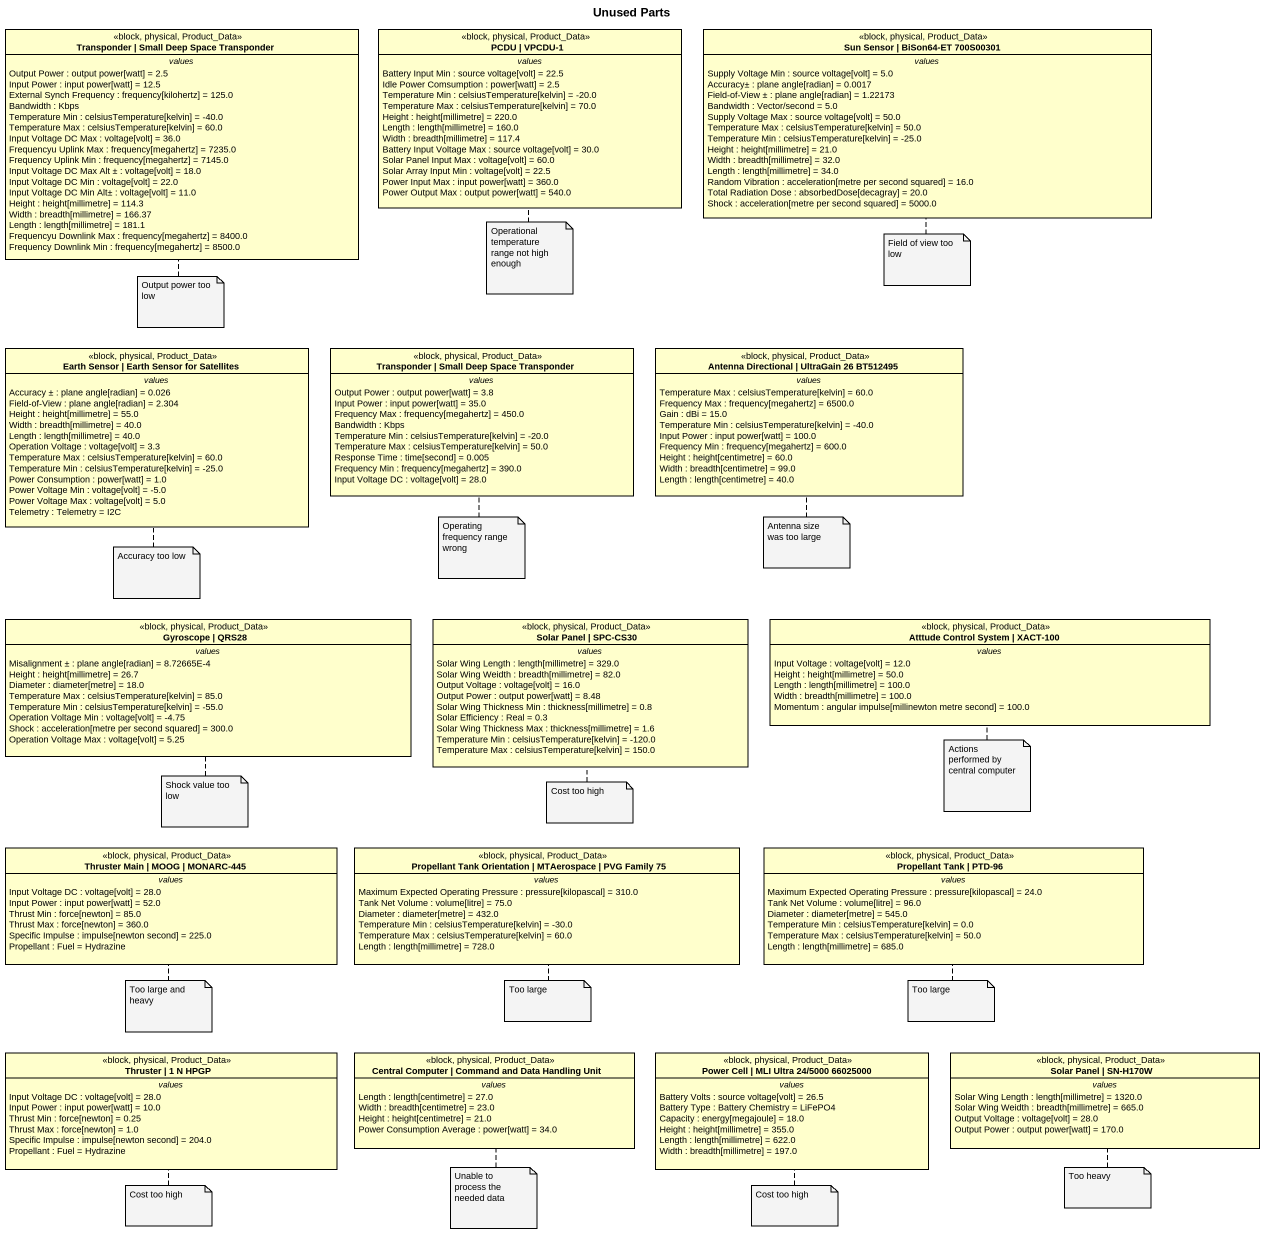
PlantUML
@startuml
title Unused Parts
hide circle
hide empty members
class "Transponder | Small Deep Space Transponder" as Transponder_Small_Deep <<block, physical, Product_Data>> {
  -- values --
  Output Power : output power[watt] = 2.5
  Input Power : input power[watt] = 12.5
  External Synch Frequency : frequency[kilohertz] = 125.0
  Bandwidth : Kbps
  Temperature Min : celsiusTemperature[kelvin] = -40.0
  Temperature Max : celsiusTemperature[kelvin] = 60.0
  Input Voltage DC Max : voltage[volt] = 36.0
  Frequencyu Uplink Max : frequency[megahertz] = 7235.0
  Frequency Uplink Min : frequency[megahertz] = 7145.0
  Input Voltage DC Max Alt ± : voltage[volt] = 18.0
  Input Voltage DC Min : voltage[volt] = 22.0
  Input Voltage DC Min Alt± : voltage[volt] = 11.0
  Height : height[millimetre] = 114.3
  Width : breadth[millimetre] = 166.37
  Length : length[millimetre] = 181.1
  Frequencyu Downlink Max : frequency[megahertz] = 8400.0
  Frequency Downlink Min : frequency[megahertz] = 8500.0
}
class "PCDU | VPCDU-1" as PCDU_VPCDU_1 <<block, physical, Product_Data>> {
  -- values --
  Battery Input Min : source voltage[volt] = 22.5
  Idle Power Comsumption : power[watt] = 2.5
  Temperature Min : celsiusTemperature[kelvin] = -20.0
  Temperature Max : celsiusTemperature[kelvin] = 70.0
  Height : height[millimetre] = 220.0
  Length : length[millimetre] = 160.0
  Width : breadth[millimetre] = 117.4
  Battery Input Voltage Max : source voltage[volt] = 30.0
  Solar Panel Input Max : voltage[volt] = 60.0
  Solar Array Input Min : voltage[volt] = 22.5
  Power Input Max : input power[watt] = 360.0
  Power Output Max : output power[watt] = 540.0
}
class "Sun Sensor | BiSon64-ET 700S00301" as Sun_Sensor_BiSon64_ET <<block, physical, Product_Data>> {
  -- values --
  Supply Voltage Min : source voltage[volt] = 5.0
  Accuracy± : plane angle[radian] = 0.0017
  Field-of-View ± : plane angle[radian] = 1.22173
  Bandwidth : Vector/second = 5.0
  Supply Voltage Max : source voltage[volt] = 50.0
  Temperature Max : celsiusTemperature[kelvin] = 50.0
  Temperature Min : celsiusTemperature[kelvin] = -25.0
  Height : height[millimetre] = 21.0
  Width : breadth[millimetre] = 32.0
  Length : length[millimetre] = 34.0
  Random Vibration : acceleration[metre per second squared] = 16.0
  Total Radiation Dose : absorbedDose[decagray] = 20.0
  Shock : acceleration[metre per second squared] = 5000.0
}
class "Earth Sensor | Earth Sensor for Satellites" as Earth_Sensor_Earth_Sensor <<block, physical, Product_Data>> {
  -- values --
  Accuracy ± : plane angle[radian] = 0.026
  Field-of-View : plane angle[radian] = 2.304
  Height : height[millimetre] = 55.0
  Width : breadth[millimetre] = 40.0
  Length : length[millimetre] = 40.0
  Operation Voltage : voltage[volt] = 3.3
  Temperature Max : celsiusTemperature[kelvin] = 60.0
  Temperature Min : celsiusTemperature[kelvin] = -25.0
  Power Consumption : power[watt] = 1.0
  Power Voltage Min : voltage[volt] = -5.0
  Power Voltage Max : voltage[volt] = 5.0
  Telemetry : Telemetry = I2C
}
class "Transponder | Small Deep Space Transponder" as Transponder_Small_Deep_2 <<block, physical, Product_Data>> {
  -- values --
  Output Power : output power[watt] = 3.8
  Input Power : input power[watt] = 35.0
  Frequency Max : frequency[megahertz] = 450.0
  Bandwidth : Kbps
  Temperature Min : celsiusTemperature[kelvin] = -20.0
  Temperature Max : celsiusTemperature[kelvin] = 50.0
  Response Time : time[second] = 0.005
  Frequency Min : frequency[megahertz] = 390.0
  Input Voltage DC : voltage[volt] = 28.0
}
class "Antenna Directional | UltraGain 26 BT512495" as Antenna_Directional <<block, physical, Product_Data>> {
  -- values --
  Temperature Max : celsiusTemperature[kelvin] = 60.0
  Frequency Max : frequency[megahertz] = 6500.0
  Gain : dBi = 15.0
  Temperature Min : celsiusTemperature[kelvin] = -40.0
  Input Power : input power[watt] = 100.0
  Frequency Min : frequency[megahertz] = 600.0
  Height : height[centimetre] = 60.0
  Width : breadth[centimetre] = 99.0
  Length : length[centimetre] = 40.0
}
class "Gyroscope | QRS28" as Gyroscope_QRS28 <<block, physical, Product_Data>> {
  -- values --
  Misalignment ± : plane angle[radian] = 8.72665E-4
  Height : height[millimetre] = 26.7
  Diameter : diameter[metre] = 18.0
  Temperature Max : celsiusTemperature[kelvin] = 85.0
  Temperature Min : celsiusTemperature[kelvin] = -55.0
  Operation Voltage Min : voltage[volt] = -4.75
  Shock : acceleration[metre per second squared] = 300.0
  Operation Voltage Max : voltage[volt] = 5.25
}
class "Solar Panel | SPC-CS30" as Solar_Panel_SPC_CS30 <<block, physical, Product_Data>> {
  -- values --
  Solar Wing Length : length[millimetre] = 329.0
  Solar Wing Weidth : breadth[millimetre] = 82.0
  Output Voltage : voltage[volt] = 16.0
  Output Power : output power[watt] = 8.48
  Solar Wing Thickness Min : thickness[millimetre] = 0.8
  Solar Efficiency : Real = 0.3
  Solar Wing Thickness Max : thickness[millimetre] = 1.6
  Temperature Min : celsiusTemperature[kelvin] = -120.0
  Temperature Max : celsiusTemperature[kelvin] = 150.0
}
class "Atttude Control System | XACT-100" as Atttude_Control_System_XACT <<block, physical, Product_Data>> {
  -- values --
  Input Voltage : voltage[volt] = 12.0
  Height : height[millimetre] = 50.0
  Length : length[millimetre] = 100.0
  Width : breadth[millimetre] = 100.0
  Momentum : angular impulse[millinewton metre second] = 100.0
}
class "Thruster Main | MOOG | MONARC-445" as Thruster_Main_MOOG_MONARC <<block, physical, Product_Data>> {
  -- values --
  Input Voltage DC : voltage[volt] = 28.0
  Input Power : input power[watt] = 52.0
  Thrust Min : force[newton] = 85.0
  Thrust Max : force[newton] = 360.0
  Specific Impulse : impulse[newton second] = 225.0
  Propellant : Fuel = Hydrazine
}
class "Propellant Tank Orientation | MTAerospace | PVG Family 75" as Propellant_Tank_Orientation <<block, physical, Product_Data>> {
  -- values --
  Maximum Expected Operating Pressure : pressure[kilopascal] = 310.0
  Tank Net Volume : volume[litre] = 75.0
  Diameter : diameter[metre] = 432.0
  Temperature Min : celsiusTemperature[kelvin] = -30.0
  Temperature Max : celsiusTemperature[kelvin] = 60.0
  Length : length[millimetre] = 728.0
}
class "Propellant Tank | PTD-96" as Propellant_Tank_PTD_96 <<block, physical, Product_Data>> {
  -- values --
  Maximum Expected Operating Pressure : pressure[kilopascal] = 24.0
  Tank Net Volume : volume[litre] = 96.0
  Diameter : diameter[metre] = 545.0
  Temperature Min : celsiusTemperature[kelvin] = 0.0
  Temperature Max : celsiusTemperature[kelvin] = 50.0
  Length : length[millimetre] = 685.0
}
class "Thruster | 1 N HPGP" as Thruster_1_N_HPGP <<block, physical, Product_Data>> {
  -- values --
  Input Voltage DC : voltage[volt] = 28.0
  Input Power : input power[watt] = 10.0
  Thrust Min : force[newton] = 0.25
  Thrust Max : force[newton] = 1.0
  Specific Impulse : impulse[newton second] = 204.0
  Propellant : Fuel = Hydrazine
}
class "Central Computer | Command and Data Handling Unit" as Central_Computer_Command <<block, physical, Product_Data>> {
  -- values --
  Length : length[centimetre] = 27.0
  Width : breadth[centimetre] = 23.0
  Height : height[centimetre] = 21.0
  Power Consumption Average : power[watt] = 34.0
}
class "Power Cell | MLI Ultra 24/5000 66025000" as Power_Cell_MLI_Ultra_24 <<block, physical, Product_Data>> {
  -- values --
  Battery Volts : source voltage[volt] = 26.5
  Battery Type : Battery Chemistry = LiFePO4
  Capacity : energy[megajoule] = 18.0
  Height : height[millimetre] = 355.0
  Length : length[millimetre] = 622.0
  Width : breadth[millimetre] = 197.0
}
class "Solar Panel | SN-H170W" as Solar_Panel_SN_H170W <<block, physical, Product_Data>> {
  -- values --
  Solar Wing Length : length[millimetre] = 1320.0
  Solar Wing Weidth : breadth[millimetre] = 665.0
  Output Voltage : voltage[volt] = 28.0
  Output Power : output power[watt] = 170.0
}
note bottom of PCDU_VPCDU_1 : Operational temperature range not high enough
note bottom of Sun_Sensor_BiSon64_ET : Field of view too low
note bottom of Transponder_Small_Deep : Output power too low
note bottom of Transponder_Small_Deep_2 : Operating frequency range wrong
note bottom of Antenna_Directional : Antenna size was too large
note bottom of Earth_Sensor_Earth_Sensor : Accuracy too low
note bottom of Atttude_Control_System_XACT : Actions performed by central computer
note bottom of Gyroscope_QRS28 : Shock value too low
note bottom of Solar_Panel_SPC_CS30 : Cost too high
note bottom of Thruster_Main_MOOG_MONARC : Too large and heavy
note bottom of Propellant_Tank_Orientation : Too large
note bottom of Propellant_Tank_PTD_96 : Too large
note bottom of Thruster_1_N_HPGP : Cost too high
note bottom of Central_Computer_Command : Unable to process the needed data
note bottom of Power_Cell_MLI_Ultra_24 : Cost too high
note bottom of Solar_Panel_SN_H170W : Too heavy
@enduml
